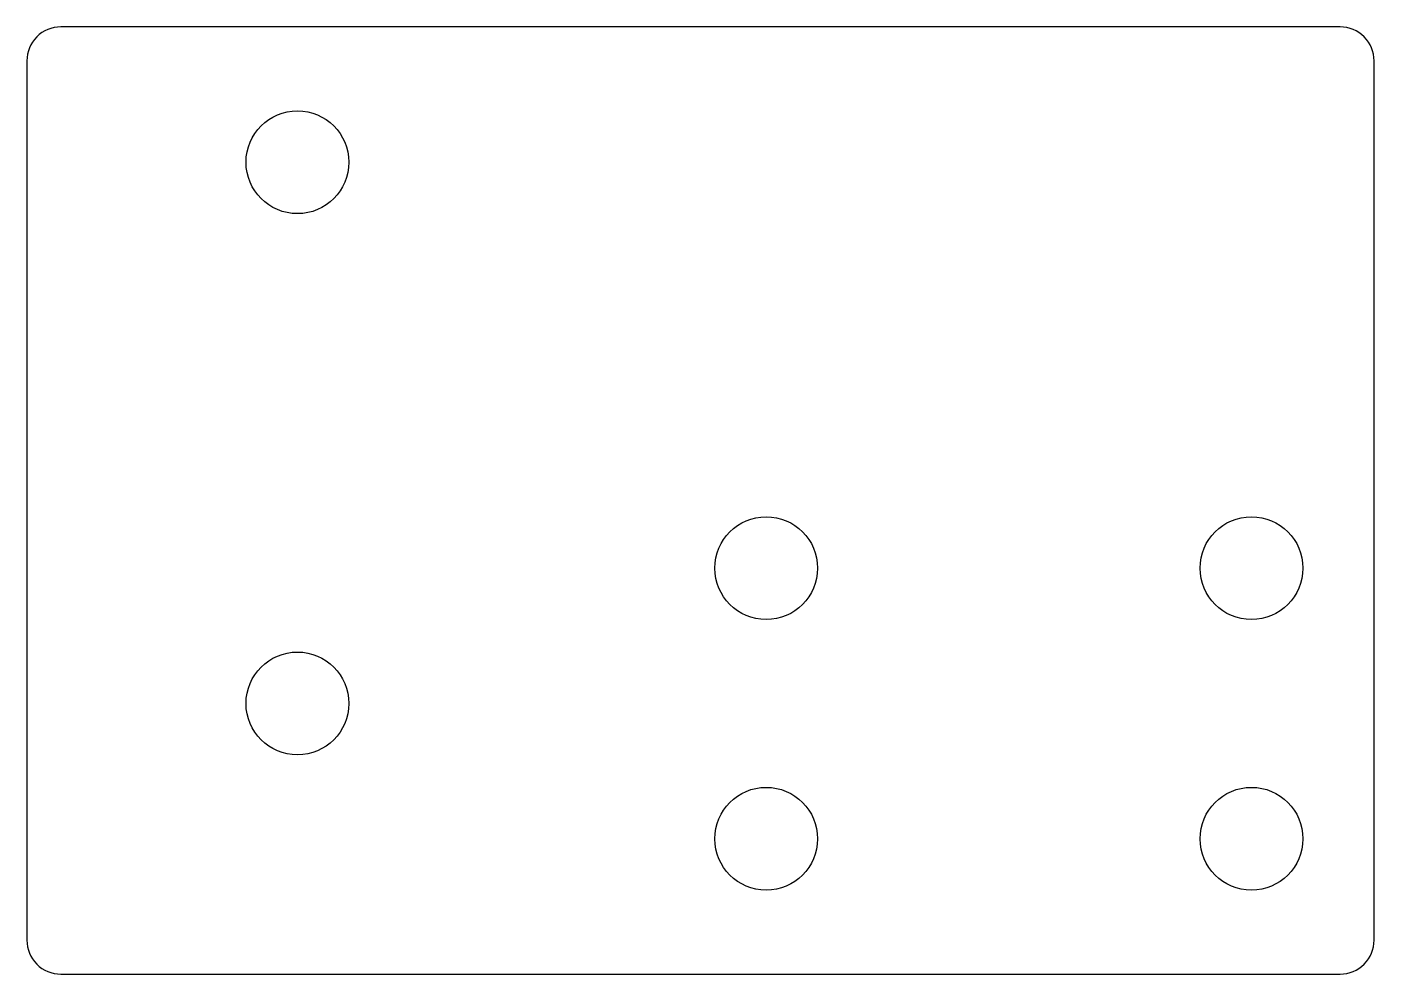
# Model space of a CAD drawing. Header units: inches. Extents: x -0.06 to 2.43, y -1.75 to 0.
import ezdxf

# ---------------------------------------------------------------- set-up
doc = ezdxf.new("R2010")
doc.units = ezdxf.units.IN
doc.header["$MEASUREMENT"] = 0

msp = doc.modelspace()

# ---------------------------------------------------------------- linework, layer by layer
msp.add_lwpolyline([(2.4274, -0.0625, 0.414214), (2.3649, 0), (0, 0, 0.414214), (-0.0625, -0.0625), (-0.0625, -1.6875, 0.414214), (0, -1.75), (2.3649, -1.75, 0.414214), (2.4274, -1.6875)], format="xyb", close=True)
for centre in [(0.4375, -0.25), (1.3039, -1), (2.2009, -1), (0.4375, -1.25), (1.3039, -1.5), (2.2009, -1.5)]:
    msp.add_circle(centre, 0.095)

doc.saveas('drawing.dxf')
